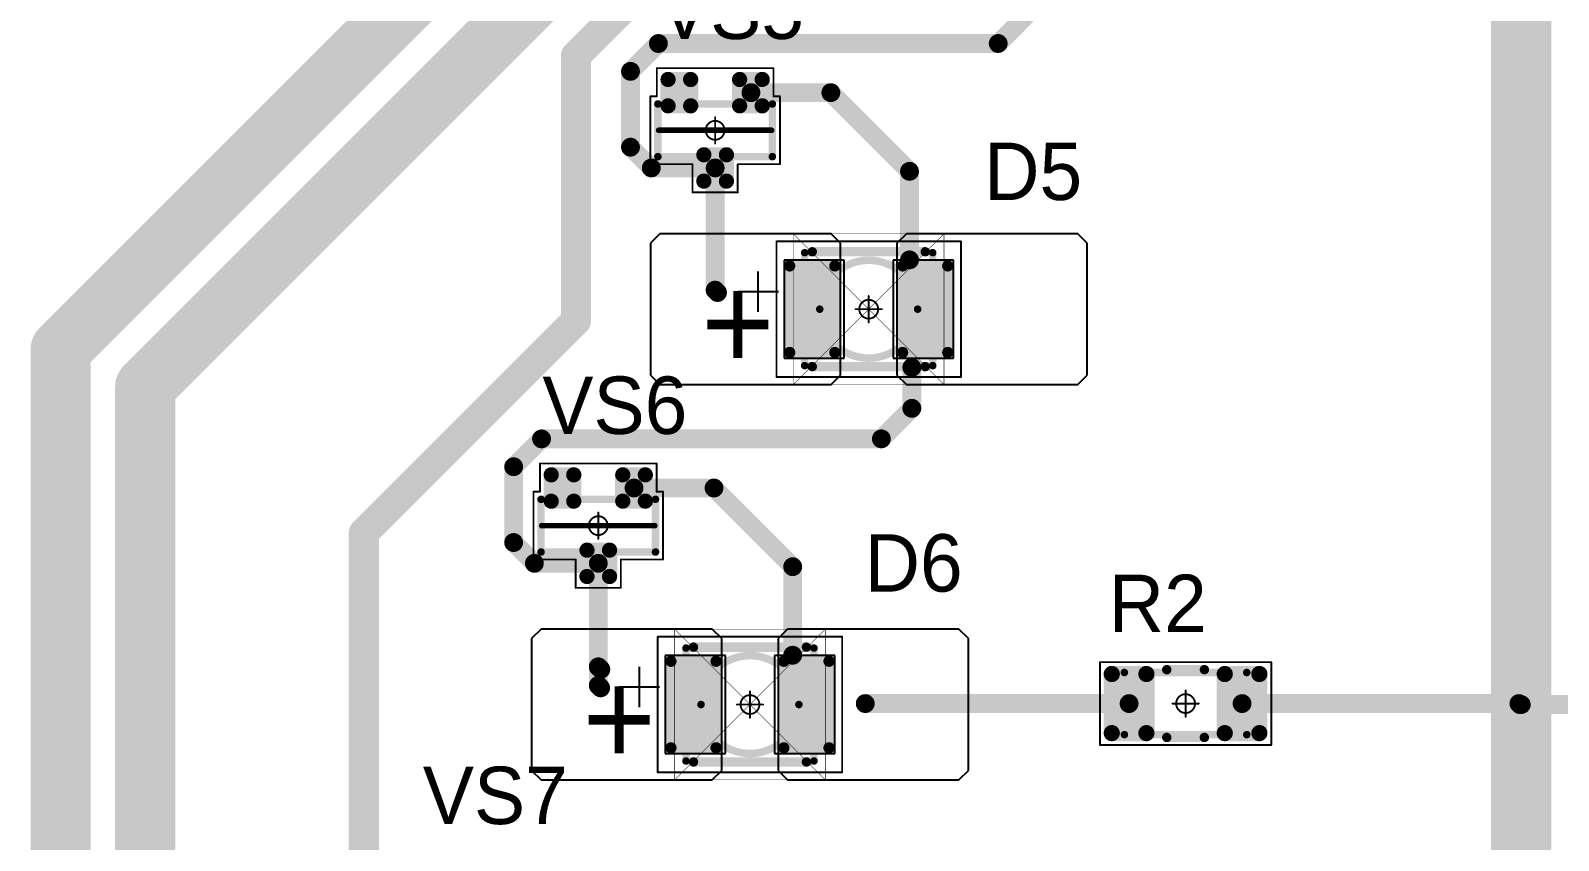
# Model space of a CAD drawing. Header units: millimetres. Extents: x 0 to 1769, y 431 to 1001.
# Drawn here: x 1311.7 to 1352.28, y 537.92 to 559.43 of the extents above; entities that cross this region are included whole.
import ezdxf

# ---------------------------------------------------------------- set-up
doc = ezdxf.new("R2010")
doc.units = ezdxf.units.MM
for name, color, linetype in [('Mechanical13', 56, 'Continuous'), ('Mechanical15', 56, 'Continuous'), ('Mechanical9', 56, 'Continuous'), ('TopLayer', 1, 'Continuous'), ('TopOverlay', 2, 'Continuous'), ('TopPaste', 8, 'Continuous'), ('TopSolder', 216, 'Continuous')]:
    doc.layers.add(name, color=color, linetype=linetype)

# ---------------------------------------------------------------- blocks, each defined once
blk = doc.blocks.new('SOT23_133')
at = {"layer": 'Mechanical13', "const_width": 0.2}
for points in [[(-0.7, -1.52), (-0.7, 1.52)], [(0.7, 1.52), (-0.7, 1.52)], [(0.7, -1.52), (0.7, 1.52)], [(0.7, -1.52), (-0.7, -1.52)]]:
    blk.add_lwpolyline(points, dxfattribs=at)
at = {"layer": 'Mechanical13', "const_width": 0.1}
for points in [[(-0.75, 1.52, 1), (-0.65, 1.52, 1)], [(-0.75, 1.52, 1), (-0.65, 1.52, 1)], [(0.65, 1.52, 1), (0.75, 1.52, 1)], [(0.65, 1.52, 1), (0.75, 1.52, 1)], [(-0.75, -1.52, 1), (-0.65, -1.52, 1)], [(-0.75, -1.52, 1), (-0.65, -1.52, 1)], [(0.65, -1.52, 1), (0.75, -1.52, 1)], [(0.65, -1.52, 1), (0.75, -1.52, 1)]]:
    blk.add_lwpolyline(points, format="xyb", close=True, dxfattribs=at)
at = {"layer": 'Mechanical15', "const_width": 0.05}
for points in [[(0.9, 1.72), (-0.9, 1.72)], [(-0.9, 1.55), (-0.9, 1.72)], [(0.9, 0.6), (0.9, 1.72)], [(-0.9, 1.55), (-1.65, 1.55)], [(-1.65, -1.55), (-1.65, 1.55)], [(1.65, 0.6), (0.9, 0.6)], [(1.65, -0.6), (1.65, 0.6)], [(0.35, 0), (-0.35, 0)], [(0, -0.35), (0, 0.35)], [(0.9, -1.72), (0.9, -0.6)], [(1.65, -0.6), (0.9, -0.6)], [(-0.9, -1.55), (-1.65, -1.55)], [(-0.9, -1.72), (-0.9, -1.55)], [(0.9, -1.72), (-0.9, -1.72)]]:
    blk.add_lwpolyline(points, dxfattribs=at)
at = {"layer": 'Mechanical15'}
for points, const_width in [([(-0.913, 1.72, 1), (-0.888, 1.72, 1)], 0.025), ([(-0.913, 1.72, 1), (-0.888, 1.72, 1)], 0.025), ([(0.888, 1.72, 1), (0.913, 1.72, 1)], 0.025), ([(0.888, 1.72, 1), (0.913, 1.72, 1)], 0.025), ([(-1.662, 1.55, 1), (-1.637, 1.55, 1)], 0.025), ([(-1.662, 1.55, 1), (-1.637, 1.55, 1)], 0.025), ([(-0.913, 1.55, 1), (-0.888, 1.55, 1)], 0.025), ([(-0.913, 1.55, 1), (-0.888, 1.55, 1)], 0.025), ([(0.888, 0.6, 1), (0.913, 0.6, 1)], 0.025), ([(0.888, 0.6, 1), (0.913, 0.6, 1)], 0.025), ([(1.637, 0.6, 1), (1.662, 0.6, 1)], 0.025), ([(1.637, 0.6, 1), (1.662, 0.6, 1)], 0.025), ([(-0.362, 0, 1), (-0.337, 0, 1)], 0.025), ([(0.25, 0, 1), (-0.25, 0, 1)], 0.05), ([(-0.262, 0, 1), (-0.238, 0, 1)], 0.025), ([(-0.012, 0.35, 1), (0.012, 0.35, 1)], 0.025), ([(0.238, 0, 1), (0.262, 0, 1)], 0.025), ([(0.337, 0, 1), (0.362, 0, 1)], 0.025), ([(-0.012, -0.35, 1), (0.012, -0.35, 1)], 0.025), ([(0.888, -0.6, 1), (0.913, -0.6, 1)], 0.025), ([(0.888, -0.6, 1), (0.913, -0.6, 1)], 0.025), ([(1.637, -0.6, 1), (1.662, -0.6, 1)], 0.025), ([(1.637, -0.6, 1), (1.662, -0.6, 1)], 0.025), ([(-1.662, -1.55, 1), (-1.637, -1.55, 1)], 0.025), ([(-1.662, -1.55, 1), (-1.637, -1.55, 1)], 0.025), ([(-0.913, -1.55, 1), (-0.888, -1.55, 1)], 0.025), ([(-0.913, -1.55, 1), (-0.888, -1.55, 1)], 0.025), ([(-0.913, -1.72, 1), (-0.888, -1.72, 1)], 0.025), ([(-0.913, -1.72, 1), (-0.888, -1.72, 1)], 0.025), ([(0.888, -1.72, 1), (0.913, -1.72, 1)], 0.025), ([(0.888, -1.72, 1), (0.913, -1.72, 1)], 0.025)]:
    blk.add_lwpolyline(points, format="xyb", close=True, dxfattribs=dict(at, const_width=const_width))
at = {"layer": 'TopLayer', "const_width": 0.1}
for points in [[(-1.4, 1.25, 1), (-1.3, 1.25, 1)], [(-0.7, 1.25, 1), (-0.6, 1.25, 1)], [(-1.4, 0.65, 1), (-1.3, 0.65, 1)], [(-0.7, 0.65, 1), (-0.6, 0.65, 1)], [(0.6, 0.3, 1), (0.7, 0.3, 1)], [(1.3, 0.3, 1), (1.4, 0.3, 1)], [(0.6, -0.3, 1), (0.7, -0.3, 1)], [(1.3, -0.3, 1), (1.4, -0.3, 1)], [(-1.4, -0.65, 1), (-1.3, -0.65, 1)], [(-0.7, -0.65, 1), (-0.6, -0.65, 1)], [(-1.4, -1.25, 1), (-1.3, -1.25, 1)], [(-0.7, -1.25, 1), (-0.6, -1.25, 1)]]:
    blk.add_lwpolyline(points, format="xyb", close=True, dxfattribs=at)
at = {"layer": 'TopLayer'}
for points in [[(-1.45, 1.25), (-1.45, 0.65), (-0.55, 1.25), (-0.55, 0.65)], [(-1.35, 1.35), (-1.35, 0.55), (-0.65, 1.35), (-0.65, 0.55)], [(0.55, 0.3), (0.55, -0.3), (1.45, 0.3), (1.45, -0.3)], [(0.65, 0.4), (0.65, -0.4), (1.35, 0.4), (1.35, -0.4)], [(-1.45, -0.65), (-1.45, -1.25), (-0.55, -0.65), (-0.55, -1.25)], [(-1.35, -0.55), (-1.35, -1.35), (-0.65, -0.55), (-0.65, -1.35)]]:
    blk.add_solid(points, dxfattribs=at)
at = {"layer": 'TopOverlay', "const_width": 0.15}
blk.add_lwpolyline([(0, -1.5), (0, 1.5)], dxfattribs=at)
at = {"layer": 'TopOverlay', "const_width": 0.075}
for points in [[(-0.038, 1.5, 1), (0.038, 1.5, 1)], [(-0.038, -1.5, 1), (0.038, -1.5, 1)]]:
    blk.add_lwpolyline(points, format="xyb", close=True, dxfattribs=at)
at = {"layer": 'TopPaste', "const_width": 0.075}
for points in [[(-1.387, 1.25, 1), (-1.313, 1.25, 1)], [(-0.687, 1.25, 1), (-0.613, 1.25, 1)], [(-1.387, 0.65, 1), (-1.313, 0.65, 1)], [(-0.687, 0.65, 1), (-0.613, 0.65, 1)], [(0.613, 0.3, 1), (0.687, 0.3, 1)], [(1.313, 0.3, 1), (1.387, 0.3, 1)], [(0.613, -0.3, 1), (0.687, -0.3, 1)], [(1.313, -0.3, 1), (1.387, -0.3, 1)], [(-1.387, -0.65, 1), (-1.313, -0.65, 1)], [(-0.687, -0.65, 1), (-0.613, -0.65, 1)], [(-1.387, -1.25, 1), (-1.313, -1.25, 1)], [(-0.687, -1.25, 1), (-0.613, -1.25, 1)]]:
    blk.add_lwpolyline(points, format="xyb", close=True, dxfattribs=at)
at = {"layer": 'TopPaste'}
for points in [[(-1.425, 1.25), (-1.425, 0.65), (-0.575, 1.25), (-0.575, 0.65)], [(-1.35, 1.325), (-1.35, 0.575), (-0.65, 1.325), (-0.65, 0.575)], [(0.575, 0.3), (0.575, -0.3), (1.425, 0.3), (1.425, -0.3)], [(0.65, 0.375), (0.65, -0.375), (1.35, 0.375), (1.35, -0.375)], [(-1.425, -0.65), (-1.425, -1.25), (-0.575, -0.65), (-0.575, -1.25)], [(-1.35, -0.575), (-1.35, -1.325), (-0.65, -0.575), (-0.65, -1.325)]]:
    blk.add_solid(points, dxfattribs=at)
at = {"layer": 'TopSolder', "const_width": 0.202}
for points in [[(-1.451, 1.25, 1), (-1.249, 1.25, 1)], [(-0.751, 1.25, 1), (-0.549, 1.25, 1)], [(-1.451, 0.65, 1), (-1.249, 0.65, 1)], [(-0.751, 0.65, 1), (-0.549, 0.65, 1)], [(0.549, 0.3, 1), (0.751, 0.3, 1)], [(1.249, 0.3, 1), (1.451, 0.3, 1)], [(0.549, -0.3, 1), (0.751, -0.3, 1)], [(1.249, -0.3, 1), (1.451, -0.3, 1)], [(-1.451, -0.65, 1), (-1.249, -0.65, 1)], [(-0.751, -0.65, 1), (-0.549, -0.65, 1)], [(-1.451, -1.25, 1), (-1.249, -1.25, 1)], [(-0.751, -1.25, 1), (-0.549, -1.25, 1)]]:
    blk.add_lwpolyline(points, format="xyb", close=True, dxfattribs=at)
at = {"layer": 'TopSolder'}
for points in [[(-1.552, 1.25), (-1.552, 0.65), (-0.448, 1.25), (-0.448, 0.65)], [(-1.35, 1.452), (-1.35, 0.448), (-0.65, 1.452), (-0.65, 0.448)], [(0.65, 0.502), (0.65, -0.502), (1.35, 0.502), (1.35, -0.502)], [(0.448, 0.3), (0.448, -0.3), (1.552, 0.3), (1.552, -0.3)], [(-1.552, -0.65), (-1.552, -1.25), (-0.448, -0.65), (-0.448, -1.25)], [(-1.35, -0.448), (-1.35, -1.452), (-0.65, -0.448), (-0.65, -1.452)]]:
    blk.add_solid(points, dxfattribs=at)
blk = doc.blocks.new('SOT23_134')
at = {"layer": 'Mechanical13', "const_width": 0.2}
for points in [[(-0.7, -1.52), (-0.7, 1.52)], [(0.7, 1.52), (-0.7, 1.52)], [(0.7, -1.52), (0.7, 1.52)], [(0.7, -1.52), (-0.7, -1.52)]]:
    blk.add_lwpolyline(points, dxfattribs=at)
at = {"layer": 'Mechanical13', "const_width": 0.1}
for points in [[(-0.75, 1.52, 1), (-0.65, 1.52, 1)], [(-0.75, 1.52, 1), (-0.65, 1.52, 1)], [(0.65, 1.52, 1), (0.75, 1.52, 1)], [(0.65, 1.52, 1), (0.75, 1.52, 1)], [(-0.75, -1.52, 1), (-0.65, -1.52, 1)], [(-0.75, -1.52, 1), (-0.65, -1.52, 1)], [(0.65, -1.52, 1), (0.75, -1.52, 1)], [(0.65, -1.52, 1), (0.75, -1.52, 1)]]:
    blk.add_lwpolyline(points, format="xyb", close=True, dxfattribs=at)
at = {"layer": 'Mechanical15', "const_width": 0.05}
for points in [[(0.9, 1.72), (-0.9, 1.72)], [(-0.9, 1.55), (-0.9, 1.72)], [(0.9, 0.6), (0.9, 1.72)], [(-0.9, 1.55), (-1.65, 1.55)], [(-1.65, -1.55), (-1.65, 1.55)], [(1.65, 0.6), (0.9, 0.6)], [(1.65, -0.6), (1.65, 0.6)], [(0.35, 0), (-0.35, 0)], [(0, -0.35), (0, 0.35)], [(0.9, -1.72), (0.9, -0.6)], [(1.65, -0.6), (0.9, -0.6)], [(-0.9, -1.55), (-1.65, -1.55)], [(-0.9, -1.72), (-0.9, -1.55)], [(0.9, -1.72), (-0.9, -1.72)]]:
    blk.add_lwpolyline(points, dxfattribs=at)
at = {"layer": 'Mechanical15'}
for points, const_width in [([(-0.913, 1.72, 1), (-0.888, 1.72, 1)], 0.025), ([(-0.913, 1.72, 1), (-0.888, 1.72, 1)], 0.025), ([(0.888, 1.72, 1), (0.913, 1.72, 1)], 0.025), ([(0.888, 1.72, 1), (0.913, 1.72, 1)], 0.025), ([(-1.662, 1.55, 1), (-1.637, 1.55, 1)], 0.025), ([(-1.662, 1.55, 1), (-1.637, 1.55, 1)], 0.025), ([(-0.913, 1.55, 1), (-0.888, 1.55, 1)], 0.025), ([(-0.913, 1.55, 1), (-0.888, 1.55, 1)], 0.025), ([(0.888, 0.6, 1), (0.913, 0.6, 1)], 0.025), ([(0.888, 0.6, 1), (0.913, 0.6, 1)], 0.025), ([(1.637, 0.6, 1), (1.662, 0.6, 1)], 0.025), ([(1.637, 0.6, 1), (1.662, 0.6, 1)], 0.025), ([(-0.362, 0, 1), (-0.337, 0, 1)], 0.025), ([(0.25, 0, 1), (-0.25, 0, 1)], 0.05), ([(-0.262, 0, 1), (-0.238, 0, 1)], 0.025), ([(-0.012, 0.35, 1), (0.012, 0.35, 1)], 0.025), ([(0.238, 0, 1), (0.262, 0, 1)], 0.025), ([(0.337, 0, 1), (0.362, 0, 1)], 0.025), ([(-0.012, -0.35, 1), (0.012, -0.35, 1)], 0.025), ([(0.888, -0.6, 1), (0.913, -0.6, 1)], 0.025), ([(0.888, -0.6, 1), (0.913, -0.6, 1)], 0.025), ([(1.637, -0.6, 1), (1.662, -0.6, 1)], 0.025), ([(1.637, -0.6, 1), (1.662, -0.6, 1)], 0.025), ([(-1.662, -1.55, 1), (-1.637, -1.55, 1)], 0.025), ([(-1.662, -1.55, 1), (-1.637, -1.55, 1)], 0.025), ([(-0.913, -1.55, 1), (-0.888, -1.55, 1)], 0.025), ([(-0.913, -1.55, 1), (-0.888, -1.55, 1)], 0.025), ([(-0.913, -1.72, 1), (-0.888, -1.72, 1)], 0.025), ([(-0.913, -1.72, 1), (-0.888, -1.72, 1)], 0.025), ([(0.888, -1.72, 1), (0.913, -1.72, 1)], 0.025), ([(0.888, -1.72, 1), (0.913, -1.72, 1)], 0.025)]:
    blk.add_lwpolyline(points, format="xyb", close=True, dxfattribs=dict(at, const_width=const_width))
at = {"layer": 'TopLayer', "const_width": 0.1}
for points in [[(-1.4, 1.25, 1), (-1.3, 1.25, 1)], [(-0.7, 1.25, 1), (-0.6, 1.25, 1)], [(-1.4, 0.65, 1), (-1.3, 0.65, 1)], [(-0.7, 0.65, 1), (-0.6, 0.65, 1)], [(0.6, 0.3, 1), (0.7, 0.3, 1)], [(1.3, 0.3, 1), (1.4, 0.3, 1)], [(0.6, -0.3, 1), (0.7, -0.3, 1)], [(1.3, -0.3, 1), (1.4, -0.3, 1)], [(-1.4, -0.65, 1), (-1.3, -0.65, 1)], [(-0.7, -0.65, 1), (-0.6, -0.65, 1)], [(-1.4, -1.25, 1), (-1.3, -1.25, 1)], [(-0.7, -1.25, 1), (-0.6, -1.25, 1)]]:
    blk.add_lwpolyline(points, format="xyb", close=True, dxfattribs=at)
at = {"layer": 'TopLayer'}
for points in [[(-1.45, 1.25), (-1.45, 0.65), (-0.55, 1.25), (-0.55, 0.65)], [(-1.35, 1.35), (-1.35, 0.55), (-0.65, 1.35), (-0.65, 0.55)], [(0.55, 0.3), (0.55, -0.3), (1.45, 0.3), (1.45, -0.3)], [(0.65, 0.4), (0.65, -0.4), (1.35, 0.4), (1.35, -0.4)], [(-1.45, -0.65), (-1.45, -1.25), (-0.55, -0.65), (-0.55, -1.25)], [(-1.35, -0.55), (-1.35, -1.35), (-0.65, -0.55), (-0.65, -1.35)]]:
    blk.add_solid(points, dxfattribs=at)
at = {"layer": 'TopOverlay', "const_width": 0.15}
blk.add_lwpolyline([(0, -1.5), (0, 1.5)], dxfattribs=at)
at = {"layer": 'TopOverlay', "const_width": 0.075}
for points in [[(-0.038, 1.5, 1), (0.038, 1.5, 1)], [(-0.038, -1.5, 1), (0.038, -1.5, 1)]]:
    blk.add_lwpolyline(points, format="xyb", close=True, dxfattribs=at)
at = {"layer": 'TopPaste', "const_width": 0.075}
for points in [[(-1.387, 1.25, 1), (-1.313, 1.25, 1)], [(-0.687, 1.25, 1), (-0.613, 1.25, 1)], [(-1.387, 0.65, 1), (-1.313, 0.65, 1)], [(-0.687, 0.65, 1), (-0.613, 0.65, 1)], [(0.613, 0.3, 1), (0.687, 0.3, 1)], [(1.313, 0.3, 1), (1.387, 0.3, 1)], [(0.613, -0.3, 1), (0.687, -0.3, 1)], [(1.313, -0.3, 1), (1.387, -0.3, 1)], [(-1.387, -0.65, 1), (-1.313, -0.65, 1)], [(-0.687, -0.65, 1), (-0.613, -0.65, 1)], [(-1.387, -1.25, 1), (-1.313, -1.25, 1)], [(-0.687, -1.25, 1), (-0.613, -1.25, 1)]]:
    blk.add_lwpolyline(points, format="xyb", close=True, dxfattribs=at)
at = {"layer": 'TopPaste'}
for points in [[(-1.425, 1.25), (-1.425, 0.65), (-0.575, 1.25), (-0.575, 0.65)], [(-1.35, 1.325), (-1.35, 0.575), (-0.65, 1.325), (-0.65, 0.575)], [(0.575, 0.3), (0.575, -0.3), (1.425, 0.3), (1.425, -0.3)], [(0.65, 0.375), (0.65, -0.375), (1.35, 0.375), (1.35, -0.375)], [(-1.425, -0.65), (-1.425, -1.25), (-0.575, -0.65), (-0.575, -1.25)], [(-1.35, -0.575), (-1.35, -1.325), (-0.65, -0.575), (-0.65, -1.325)]]:
    blk.add_solid(points, dxfattribs=at)
at = {"layer": 'TopSolder', "const_width": 0.202}
for points in [[(-1.451, 1.25, 1), (-1.249, 1.25, 1)], [(-0.751, 1.25, 1), (-0.549, 1.25, 1)], [(-1.451, 0.65, 1), (-1.249, 0.65, 1)], [(-0.751, 0.65, 1), (-0.549, 0.65, 1)], [(0.549, 0.3, 1), (0.751, 0.3, 1)], [(1.249, 0.3, 1), (1.451, 0.3, 1)], [(0.549, -0.3, 1), (0.751, -0.3, 1)], [(1.249, -0.3, 1), (1.451, -0.3, 1)], [(-1.451, -0.65, 1), (-1.249, -0.65, 1)], [(-0.751, -0.65, 1), (-0.549, -0.65, 1)], [(-1.451, -1.25, 1), (-1.249, -1.25, 1)], [(-0.751, -1.25, 1), (-0.549, -1.25, 1)]]:
    blk.add_lwpolyline(points, format="xyb", close=True, dxfattribs=at)
at = {"layer": 'TopSolder'}
for points in [[(-1.552, 1.25), (-1.552, 0.65), (-0.448, 1.25), (-0.448, 0.65)], [(-1.35, 1.452), (-1.35, 0.448), (-0.65, 1.452), (-0.65, 0.448)], [(0.65, 0.502), (0.65, -0.502), (1.35, 0.502), (1.35, -0.502)], [(0.448, 0.3), (0.448, -0.3), (1.552, 0.3), (1.552, -0.3)], [(-1.552, -0.65), (-1.552, -1.25), (-0.448, -0.65), (-0.448, -1.25)], [(-1.35, -0.448), (-1.35, -1.452), (-0.65, -0.448), (-0.65, -1.452)]]:
    blk.add_solid(points, dxfattribs=at)
blk = doc.blocks.new('RC1206S_187')
at = {"layer": 'Mechanical13', "const_width": 0.2}
for points in [[(1.625, 0.825), (-1.625, 0.825)], [(-1.625, 0.825), (-1.625, -0.825)], [(1.625, 0.825), (1.625, -0.825)], [(1.625, -0.825), (-1.625, -0.825)]]:
    blk.add_lwpolyline(points, dxfattribs=at)
at = {"layer": 'Mechanical13', "const_width": 0.1}
for points in [[(-1.675, 0.825, 1), (-1.575, 0.825, 1)], [(-1.675, 0.825, 1), (-1.575, 0.825, 1)], [(1.575, 0.825, 1), (1.675, 0.825, 1)], [(1.575, 0.825, 1), (1.675, 0.825, 1)], [(-1.675, -0.825, 1), (-1.575, -0.825, 1)], [(-1.675, -0.825, 1), (-1.575, -0.825, 1)], [(1.575, -0.825, 1), (1.675, -0.825, 1)], [(1.575, -0.825, 1), (1.675, -0.825, 1)]]:
    blk.add_lwpolyline(points, format="xyb", close=True, dxfattribs=at)
at = {"layer": 'Mechanical15', "const_width": 0.05}
for points in [[(2.275, 1.1), (-2.275, 1.1)], [(-2.275, 1.1), (-2.275, -1.1)], [(2.275, 1.1), (2.275, -1.1)], [(0.35, 0), (-0.35, 0)], [(0, 0.35), (0, -0.35)], [(2.275, -1.1), (-2.275, -1.1)]]:
    blk.add_lwpolyline(points, dxfattribs=at)
at = {"layer": 'Mechanical15'}
for points, const_width in [([(-2.287, 1.1, 1), (-2.262, 1.1, 1)], 0.025), ([(-2.287, 1.1, 1), (-2.262, 1.1, 1)], 0.025), ([(2.262, 1.1, 1), (2.287, 1.1, 1)], 0.025), ([(2.262, 1.1, 1), (2.287, 1.1, 1)], 0.025), ([(-0.362, 0, 1), (-0.337, 0, 1)], 0.025), ([(0.25, 0, 1), (-0.25, 0, 1)], 0.05), ([(-0.262, 0, 1), (-0.238, 0, 1)], 0.025), ([(-0.012, 0.35, 1), (0.012, 0.35, 1)], 0.025), ([(0.238, 0, 1), (0.262, 0, 1)], 0.025), ([(0.337, 0, 1), (0.362, 0, 1)], 0.025), ([(-0.012, -0.35, 1), (0.012, -0.35, 1)], 0.025), ([(-2.287, -1.1, 1), (-2.262, -1.1, 1)], 0.025), ([(-2.287, -1.1, 1), (-2.262, -1.1, 1)], 0.025), ([(2.262, -1.1, 1), (2.287, -1.1, 1)], 0.025), ([(2.262, -1.1, 1), (2.287, -1.1, 1)], 0.025)]:
    blk.add_lwpolyline(points, format="xyb", close=True, dxfattribs=dict(at, const_width=const_width))
at = {"layer": 'TopLayer', "const_width": 0.115}
for points in [[(-2.018, 0.785, 1), (-1.903, 0.785, 1)], [(-1.098, 0.785, 1), (-0.983, 0.785, 1)], [(0.983, 0.785, 1), (1.098, 0.785, 1)], [(1.903, 0.785, 1), (2.018, 0.785, 1)], [(-2.018, -0.785, 1), (-1.903, -0.785, 1)], [(-1.098, -0.785, 1), (-0.983, -0.785, 1)], [(0.983, -0.785, 1), (1.098, -0.785, 1)], [(1.903, -0.785, 1), (2.018, -0.785, 1)]]:
    blk.add_lwpolyline(points, format="xyb", close=True, dxfattribs=at)
at = {"layer": 'TopLayer'}
for points in [[(-1.96, -0.9), (-1.04, -0.9), (-1.96, 0.9), (-1.04, 0.9)], [(1.04, -0.9), (1.96, -0.9), (1.04, 0.9), (1.96, 0.9)], [(-2.075, -0.785), (-0.925, -0.785), (-2.075, 0.785), (-0.925, 0.785)], [(0.925, -0.785), (2.075, -0.785), (0.925, 0.785), (2.075, 0.785)]]:
    blk.add_solid(points, dxfattribs=at)
at = {"layer": 'TopOverlay', "const_width": 0.25}
for points in [[(0.5, 0.9), (-0.5, 0.9)], [(0.5, -0.9), (-0.5, -0.9)]]:
    blk.add_lwpolyline(points, dxfattribs=at)
at = {"layer": 'TopOverlay', "const_width": 0.125}
for points in [[(-0.562, 0.9, 1), (-0.437, 0.9, 1)], [(0.437, 0.9, 1), (0.562, 0.9, 1)], [(-0.562, -0.9, 1), (-0.437, -0.9, 1)], [(0.437, -0.9, 1), (0.562, -0.9, 1)]]:
    blk.add_lwpolyline(points, format="xyb", close=True, dxfattribs=at)
at = {"layer": 'TopPaste', "const_width": 0.09}
for points in [[(-2.005, 0.785, 1), (-1.915, 0.785, 1)], [(-1.085, 0.785, 1), (-0.995, 0.785, 1)], [(0.995, 0.785, 1), (1.085, 0.785, 1)], [(1.915, 0.785, 1), (2.005, 0.785, 1)], [(-2.005, -0.785, 1), (-1.915, -0.785, 1)], [(-1.085, -0.785, 1), (-0.995, -0.785, 1)], [(0.995, -0.785, 1), (1.085, -0.785, 1)], [(1.915, -0.785, 1), (2.005, -0.785, 1)]]:
    blk.add_lwpolyline(points, format="xyb", close=True, dxfattribs=at)
at = {"layer": 'TopPaste'}
for points in [[(-1.96, -0.875), (-1.04, -0.875), (-1.96, 0.875), (-1.04, 0.875)], [(1.04, -0.875), (1.96, -0.875), (1.04, 0.875), (1.96, 0.875)], [(-2.05, -0.785), (-0.95, -0.785), (-2.05, 0.785), (-0.95, 0.785)], [(0.95, -0.785), (2.05, -0.785), (0.95, 0.785), (2.05, 0.785)]]:
    blk.add_solid(points, dxfattribs=at)
at = {"layer": 'TopSolder', "const_width": 0.215}
for points in [[(-2.068, 0.785, 1), (-1.853, 0.785, 1)], [(-1.148, 0.785, 1), (-0.933, 0.785, 1)], [(0.933, 0.785, 1), (1.148, 0.785, 1)], [(1.853, 0.785, 1), (2.068, 0.785, 1)], [(-2.068, -0.785, 1), (-1.853, -0.785, 1)], [(-1.148, -0.785, 1), (-0.933, -0.785, 1)], [(0.933, -0.785, 1), (1.148, -0.785, 1)], [(1.853, -0.785, 1), (2.068, -0.785, 1)]]:
    blk.add_lwpolyline(points, format="xyb", close=True, dxfattribs=at)
at = {"layer": 'TopSolder'}
for points in [[(-1.96, -1), (-1.04, -1), (-1.96, 1), (-1.04, 1)], [(1.04, -1), (1.96, -1), (1.04, 1), (1.96, 1)], [(-2.175, -0.785), (-0.825, -0.785), (-2.175, 0.785), (-0.825, 0.785)], [(0.825, -0.785), (2.175, -0.785), (0.825, 0.785), (2.175, 0.785)]]:
    blk.add_solid(points, dxfattribs=at)
blk = doc.blocks.new('T66G_321')
at = {"layer": 'Mechanical13'}
for p, q in [((2.936, 0.071), (2.936, -1)), ((2.4, -0.464), (3.471, -0.464))]:
    blk.add_line(p, q, dxfattribs=at)
at = {"layer": 'Mechanical13', "const_width": 0.2}
for points in [[(1.7, 1.5), (-1.7, 1.5)], [(-1.7, 1.5), (-1.7, -1.5)], [(1.7, 1.5), (1.7, -1.5)], [(1.7, -1.5), (-1.7, -1.5)]]:
    blk.add_lwpolyline(points, dxfattribs=at)
at = {"layer": 'Mechanical13'}
for points, const_width in [([(-1.75, 1.5, 1), (-1.65, 1.5, 1)], 0.1), ([(-1.75, 1.5, 1), (-1.65, 1.5, 1)], 0.1), ([(1.3, 0, 1), (-1.3, 0, 1)], 0.2), ([(1.65, 1.5, 1), (1.75, 1.5, 1)], 0.1), ([(1.65, 1.5, 1), (1.75, 1.5, 1)], 0.1), ([(-1.35, 0, 1), (-1.25, 0, 1)], 0.1), ([(1.25, 0, 1), (1.35, 0, 1)], 0.1), ([(-1.75, -1.5, 1), (-1.65, -1.5, 1)], 0.1), ([(-1.75, -1.5, 1), (-1.65, -1.5, 1)], 0.1), ([(1.65, -1.5, 1), (1.75, -1.5, 1)], 0.1), ([(1.65, -1.5, 1), (1.75, -1.5, 1)], 0.1)]:
    blk.add_lwpolyline(points, format="xyb", close=True, dxfattribs=dict(at, const_width=const_width))
at = {"layer": 'Mechanical15', "const_width": 0.05}
for points in [[(-2.45, 1.8), (-2.45, -1.8)], [(2.45, 1.8), (-2.45, 1.8)], [(2.45, 1.8), (2.45, -1.8)], [(0.35, 0), (-0.35, 0)], [(0, 0.35), (0, -0.35)], [(2.45, -1.8), (-2.45, -1.8)]]:
    blk.add_lwpolyline(points, dxfattribs=at)
at = {"layer": 'Mechanical15'}
for points, const_width in [([(-2.462, 1.8, 1), (-2.438, 1.8, 1)], 0.025), ([(-2.462, 1.8, 1), (-2.438, 1.8, 1)], 0.025), ([(2.438, 1.8, 1), (2.462, 1.8, 1)], 0.025), ([(2.438, 1.8, 1), (2.462, 1.8, 1)], 0.025), ([(-0.362, 0, 1), (-0.337, 0, 1)], 0.025), ([(0.25, 0, 1), (-0.25, 0, 1)], 0.05), ([(-0.262, 0, 1), (-0.238, 0, 1)], 0.025), ([(-0.012, 0.35, 1), (0.012, 0.35, 1)], 0.025), ([(0.238, 0, 1), (0.262, 0, 1)], 0.025), ([(0.337, 0, 1), (0.362, 0, 1)], 0.025), ([(-0.012, -0.35, 1), (0.012, -0.35, 1)], 0.025), ([(-2.462, -1.8, 1), (-2.438, -1.8, 1)], 0.025), ([(-2.462, -1.8, 1), (-2.438, -1.8, 1)], 0.025), ([(2.438, -1.8, 1), (2.462, -1.8, 1)], 0.025), ([(2.438, -1.8, 1), (2.462, -1.8, 1)], 0.025)]:
    blk.add_lwpolyline(points, format="xyb", close=True, dxfattribs=dict(at, const_width=const_width))
at = {"layer": 'TopLayer'}
for p, q in [((-5.55, 2), (-5.8, 1.75)), ((-5.8, 1.75), (-5.8, -1.75)), ((-1, 2), (-5.55, 2)), ((-0.75, 1.75), (-1, 2)), ((-0.75, -1.75), (-0.75, 1.75)), ((1, 2), (0.75, 1.75)), ((0.75, 1.75), (0.75, -1.75)), ((5.55, 2), (1, 2)), ((5.8, 1.75), (5.55, 2)), ((5.8, -1.75), (5.8, 1.75)), ((-5.8, -1.75), (-5.55, -2)), ((-5.55, -2), (-1, -2)), ((-1, -2), (-0.75, -1.75)), ((0.75, -1.75), (1, -2)), ((1, -2), (5.55, -2)), ((5.55, -2), (5.8, -1.75))]:
    blk.add_line(p, q, dxfattribs=at)
at = {"layer": 'TopLayer', "const_width": 0.15}
for points in [[(-2.175, 1.15, 1), (-2.025, 1.15, 1)], [(-0.975, 1.15, 1), (-0.825, 1.15, 1)], [(0.825, 1.15, 1), (0.975, 1.15, 1)], [(2.025, 1.15, 1), (2.175, 1.15, 1)], [(-2.175, -1.15, 1), (-2.025, -1.15, 1)], [(-0.975, -1.15, 1), (-0.825, -1.15, 1)], [(0.825, -1.15, 1), (0.975, -1.15, 1)], [(2.025, -1.15, 1), (2.175, -1.15, 1)]]:
    blk.add_lwpolyline(points, format="xyb", close=True, dxfattribs=at)
at = {"layer": 'TopLayer'}
for points in [[(-0.9, 1.3), (-2.1, 1.3), (-0.9, -1.3), (-2.1, -1.3)], [(2.1, 1.3), (0.9, 1.3), (2.1, -1.3), (0.9, -1.3)], [(-0.75, 1.15), (-2.25, 1.15), (-0.75, -1.15), (-2.25, -1.15)], [(2.25, 1.15), (0.75, 1.15), (2.25, -1.15), (0.75, -1.15)]]:
    blk.add_solid(points, dxfattribs=at)
at = {"layer": 'TopOverlay', "const_width": 0.25}
for points in [[(1.5, 1.525), (-1.5, 1.525)], [(1.5, -1.525), (-1.5, -1.525)]]:
    blk.add_lwpolyline(points, dxfattribs=at)
at = {"layer": 'TopOverlay', "const_width": 0.125}
for points in [[(-1.562, 1.525, 1), (-1.438, 1.525, 1)], [(1.438, 1.525, 1), (1.562, 1.525, 1)], [(-1.562, -1.525, 1), (-1.438, -1.525, 1)], [(1.438, -1.525, 1), (1.562, -1.525, 1)]]:
    blk.add_lwpolyline(points, format="xyb", close=True, dxfattribs=at)
at = {"layer": 'TopPaste', "const_width": 0.125}
for points in [[(-2.163, 1.15, 1), (-2.038, 1.15, 1)], [(-0.963, 1.15, 1), (-0.838, 1.15, 1)], [(0.838, 1.15, 1), (0.963, 1.15, 1)], [(2.038, 1.15, 1), (2.163, 1.15, 1)], [(-2.163, -1.15, 1), (-2.038, -1.15, 1)], [(-0.963, -1.15, 1), (-0.838, -1.15, 1)], [(0.838, -1.15, 1), (0.963, -1.15, 1)], [(2.038, -1.15, 1), (2.163, -1.15, 1)]]:
    blk.add_lwpolyline(points, format="xyb", close=True, dxfattribs=at)
at = {"layer": 'TopPaste'}
for points in [[(-0.9, 1.275), (-2.1, 1.275), (-0.9, -1.275), (-2.1, -1.275)], [(2.1, 1.275), (0.9, 1.275), (2.1, -1.275), (0.9, -1.275)], [(-0.775, 1.15), (-2.225, 1.15), (-0.775, -1.15), (-2.225, -1.15)], [(2.225, 1.15), (0.775, 1.15), (2.225, -1.15), (0.775, -1.15)]]:
    blk.add_solid(points, dxfattribs=at)
at = {"layer": 'TopSolder'}
for p, q in [((-2.25, 1.3), (-2.25, -1.3)), ((-0.65, 1.3), (-2.25, 1.3)), ((-0.65, -1.3), (-0.65, 1.3)), ((0.65, 1.3), (0.65, -1.3)), ((2.25, 1.3), (0.65, 1.3)), ((2.25, -1.3), (2.25, 1.3)), ((-2.25, -1.3), (-0.65, -1.3)), ((0.65, -1.3), (2.25, -1.3))]:
    blk.add_line(p, q, dxfattribs=at)
at = {"layer": 'TopOverlay'}
blk.add_text('+', height=2.5, dxfattribs=at).set_placement((2.5, -0.8))
blk = doc.blocks.new('T66G_322')
at = {"layer": 'Mechanical13'}
for p, q in [((2.936, 0.071), (2.936, -1)), ((2.4, -0.464), (3.471, -0.464))]:
    blk.add_line(p, q, dxfattribs=at)
at = {"layer": 'Mechanical13', "const_width": 0.2}
for points in [[(1.7, 1.5), (-1.7, 1.5)], [(-1.7, 1.5), (-1.7, -1.5)], [(1.7, 1.5), (1.7, -1.5)], [(1.7, -1.5), (-1.7, -1.5)]]:
    blk.add_lwpolyline(points, dxfattribs=at)
at = {"layer": 'Mechanical13'}
for points, const_width in [([(-1.75, 1.5, 1), (-1.65, 1.5, 1)], 0.1), ([(-1.75, 1.5, 1), (-1.65, 1.5, 1)], 0.1), ([(1.3, 0, 1), (-1.3, 0, 1)], 0.2), ([(1.65, 1.5, 1), (1.75, 1.5, 1)], 0.1), ([(1.65, 1.5, 1), (1.75, 1.5, 1)], 0.1), ([(-1.35, 0, 1), (-1.25, 0, 1)], 0.1), ([(1.25, 0, 1), (1.35, 0, 1)], 0.1), ([(-1.75, -1.5, 1), (-1.65, -1.5, 1)], 0.1), ([(-1.75, -1.5, 1), (-1.65, -1.5, 1)], 0.1), ([(1.65, -1.5, 1), (1.75, -1.5, 1)], 0.1), ([(1.65, -1.5, 1), (1.75, -1.5, 1)], 0.1)]:
    blk.add_lwpolyline(points, format="xyb", close=True, dxfattribs=dict(at, const_width=const_width))
at = {"layer": 'Mechanical15', "const_width": 0.05}
for points in [[(-2.45, 1.8), (-2.45, -1.8)], [(2.45, 1.8), (-2.45, 1.8)], [(2.45, 1.8), (2.45, -1.8)], [(0.35, 0), (-0.35, 0)], [(0, 0.35), (0, -0.35)], [(2.45, -1.8), (-2.45, -1.8)]]:
    blk.add_lwpolyline(points, dxfattribs=at)
at = {"layer": 'Mechanical15'}
for points, const_width in [([(-2.462, 1.8, 1), (-2.438, 1.8, 1)], 0.025), ([(-2.462, 1.8, 1), (-2.438, 1.8, 1)], 0.025), ([(2.438, 1.8, 1), (2.462, 1.8, 1)], 0.025), ([(2.438, 1.8, 1), (2.462, 1.8, 1)], 0.025), ([(-0.362, 0, 1), (-0.337, 0, 1)], 0.025), ([(0.25, 0, 1), (-0.25, 0, 1)], 0.05), ([(-0.262, 0, 1), (-0.238, 0, 1)], 0.025), ([(-0.012, 0.35, 1), (0.012, 0.35, 1)], 0.025), ([(0.238, 0, 1), (0.262, 0, 1)], 0.025), ([(0.337, 0, 1), (0.362, 0, 1)], 0.025), ([(-0.012, -0.35, 1), (0.012, -0.35, 1)], 0.025), ([(-2.462, -1.8, 1), (-2.438, -1.8, 1)], 0.025), ([(-2.462, -1.8, 1), (-2.438, -1.8, 1)], 0.025), ([(2.438, -1.8, 1), (2.462, -1.8, 1)], 0.025), ([(2.438, -1.8, 1), (2.462, -1.8, 1)], 0.025)]:
    blk.add_lwpolyline(points, format="xyb", close=True, dxfattribs=dict(at, const_width=const_width))
at = {"layer": 'TopLayer'}
for p, q in [((-5.55, 2), (-5.8, 1.75)), ((-5.8, 1.75), (-5.8, -1.75)), ((-1, 2), (-5.55, 2)), ((-0.75, 1.75), (-1, 2)), ((-0.75, -1.75), (-0.75, 1.75)), ((1, 2), (0.75, 1.75)), ((0.75, 1.75), (0.75, -1.75)), ((5.55, 2), (1, 2)), ((5.8, 1.75), (5.55, 2)), ((5.8, -1.75), (5.8, 1.75)), ((-5.8, -1.75), (-5.55, -2)), ((-5.55, -2), (-1, -2)), ((-1, -2), (-0.75, -1.75)), ((0.75, -1.75), (1, -2)), ((1, -2), (5.55, -2)), ((5.55, -2), (5.8, -1.75))]:
    blk.add_line(p, q, dxfattribs=at)
at = {"layer": 'TopLayer', "const_width": 0.15}
for points in [[(-2.175, 1.15, 1), (-2.025, 1.15, 1)], [(-0.975, 1.15, 1), (-0.825, 1.15, 1)], [(0.825, 1.15, 1), (0.975, 1.15, 1)], [(2.025, 1.15, 1), (2.175, 1.15, 1)], [(-2.175, -1.15, 1), (-2.025, -1.15, 1)], [(-0.975, -1.15, 1), (-0.825, -1.15, 1)], [(0.825, -1.15, 1), (0.975, -1.15, 1)], [(2.025, -1.15, 1), (2.175, -1.15, 1)]]:
    blk.add_lwpolyline(points, format="xyb", close=True, dxfattribs=at)
at = {"layer": 'TopLayer'}
for points in [[(-0.9, 1.3), (-2.1, 1.3), (-0.9, -1.3), (-2.1, -1.3)], [(2.1, 1.3), (0.9, 1.3), (2.1, -1.3), (0.9, -1.3)], [(-0.75, 1.15), (-2.25, 1.15), (-0.75, -1.15), (-2.25, -1.15)], [(2.25, 1.15), (0.75, 1.15), (2.25, -1.15), (0.75, -1.15)]]:
    blk.add_solid(points, dxfattribs=at)
at = {"layer": 'TopOverlay', "const_width": 0.25}
for points in [[(1.5, 1.525), (-1.5, 1.525)], [(1.5, -1.525), (-1.5, -1.525)]]:
    blk.add_lwpolyline(points, dxfattribs=at)
at = {"layer": 'TopOverlay', "const_width": 0.125}
for points in [[(-1.562, 1.525, 1), (-1.438, 1.525, 1)], [(1.438, 1.525, 1), (1.562, 1.525, 1)], [(-1.562, -1.525, 1), (-1.438, -1.525, 1)], [(1.438, -1.525, 1), (1.562, -1.525, 1)]]:
    blk.add_lwpolyline(points, format="xyb", close=True, dxfattribs=at)
at = {"layer": 'TopPaste', "const_width": 0.125}
for points in [[(-2.163, 1.15, 1), (-2.038, 1.15, 1)], [(-0.963, 1.15, 1), (-0.838, 1.15, 1)], [(0.838, 1.15, 1), (0.963, 1.15, 1)], [(2.038, 1.15, 1), (2.163, 1.15, 1)], [(-2.163, -1.15, 1), (-2.038, -1.15, 1)], [(-0.963, -1.15, 1), (-0.838, -1.15, 1)], [(0.838, -1.15, 1), (0.963, -1.15, 1)], [(2.038, -1.15, 1), (2.163, -1.15, 1)]]:
    blk.add_lwpolyline(points, format="xyb", close=True, dxfattribs=at)
at = {"layer": 'TopPaste'}
for points in [[(-0.9, 1.275), (-2.1, 1.275), (-0.9, -1.275), (-2.1, -1.275)], [(2.1, 1.275), (0.9, 1.275), (2.1, -1.275), (0.9, -1.275)], [(-0.775, 1.15), (-2.225, 1.15), (-0.775, -1.15), (-2.225, -1.15)], [(2.225, 1.15), (0.775, 1.15), (2.225, -1.15), (0.775, -1.15)]]:
    blk.add_solid(points, dxfattribs=at)
at = {"layer": 'TopSolder'}
for p, q in [((-2.25, 1.3), (-2.25, -1.3)), ((-0.65, 1.3), (-2.25, 1.3)), ((-0.65, -1.3), (-0.65, 1.3)), ((0.65, 1.3), (0.65, -1.3)), ((2.25, 1.3), (0.65, 1.3)), ((2.25, -1.3), (2.25, 1.3)), ((-2.25, -1.3), (-0.65, -1.3)), ((0.65, -1.3), (2.25, -1.3))]:
    blk.add_line(p, q, dxfattribs=at)
at = {"layer": 'TopOverlay'}
blk.add_text('+', height=2.5, dxfattribs=at).set_placement((2.5, -0.8))

msp = doc.modelspace()

# ---------------------------------------------------------------- linework, layer by layer
at = {"layer": 'Mechanical9'}
for points, const_width in [([(1331.965, 550.028), (1331.965, 554.028)], 0.0127), ([(1331.965, 554.028), (1335.965, 554.028)], 0.0127), ([(1331.965, 554.028), (1335.965, 550.028)], 0.01), ([(1331.965, 550.028), (1335.965, 554.028)], 0.01), ([(1335.965, 550.028), (1335.965, 554.028)], 0.0127), ([(1331.965, 550.028), (1335.965, 550.028)], 0.0127), ([(1328.811, 539.528), (1328.811, 543.528)], 0.0127), ([(1328.811, 543.528), (1332.811, 543.528)], 0.0127), ([(1328.811, 543.528), (1332.811, 539.528)], 0.01), ([(1328.811, 539.528), (1332.811, 543.528)], 0.01), ([(1332.811, 539.528), (1332.811, 543.528)], 0.0127), ([(1328.811, 539.528), (1332.811, 539.528)], 0.0127)]:
    msp.add_lwpolyline(points, dxfattribs=dict(at, const_width=const_width))
for points, const_width in [([(1331.961, 554.028, 1), (1331.968, 554.028, 1)], 0.00635), ([(1331.961, 554.028, 1), (1331.968, 554.028, 1)], 0.00635), ([(1331.962, 554.028, 1), (1331.967, 554.028, 1)], 0.005), ([(1335.961, 554.028, 1), (1335.968, 554.028, 1)], 0.00635), ([(1335.961, 554.028, 1), (1335.968, 554.028, 1)], 0.00635), ([(1335.962, 554.028, 1), (1335.967, 554.028, 1)], 0.005), ([(1331.961, 550.028, 1), (1331.968, 550.028, 1)], 0.00635), ([(1331.961, 550.028, 1), (1331.968, 550.028, 1)], 0.00635), ([(1331.962, 550.028, 1), (1331.967, 550.028, 1)], 0.005), ([(1335.961, 550.028, 1), (1335.968, 550.028, 1)], 0.00635), ([(1335.961, 550.028, 1), (1335.968, 550.028, 1)], 0.00635), ([(1335.962, 550.028, 1), (1335.967, 550.028, 1)], 0.005), ([(1328.808, 543.528, 1), (1328.814, 543.528, 1)], 0.00635), ([(1328.808, 543.528, 1), (1328.814, 543.528, 1)], 0.00635), ([(1328.809, 543.528, 1), (1328.814, 543.528, 1)], 0.005), ([(1332.808, 543.528, 1), (1332.814, 543.528, 1)], 0.00635), ([(1332.808, 543.528, 1), (1332.814, 543.528, 1)], 0.00635), ([(1332.809, 543.528, 1), (1332.814, 543.528, 1)], 0.005), ([(1328.808, 539.528, 1), (1328.814, 539.528, 1)], 0.00635), ([(1328.808, 539.528, 1), (1328.814, 539.528, 1)], 0.00635), ([(1328.809, 539.528, 1), (1328.814, 539.528, 1)], 0.005), ([(1332.808, 539.528, 1), (1332.814, 539.528, 1)], 0.00635), ([(1332.808, 539.528, 1), (1332.814, 539.528, 1)], 0.00635), ([(1332.809, 539.528, 1), (1332.814, 539.528, 1)], 0.005)]:
    msp.add_lwpolyline(points, format="xyb", close=True, dxfattribs=dict(at, const_width=const_width))
at = {"layer": 'TopLayer'}
for points, const_width in [([(1351.296, 541.528), (1351.296, 565.534)], 1.6), ([(1314.75, 549.967), (1328.973, 564.191)], 1.6), ([(1312.503, 550.958), (1323.275, 561.729)], 1.6), ([(1326.192, 558.763), (1328.339, 560.91)], 0.8), ([(1337.404, 559.084), (1338.214, 559.895)], 0.5), ([(1327.638, 558.344), (1328.379, 559.084)], 0.5), ([(1328.379, 559.084), (1337.404, 559.084)], 0.5), ([(1326.192, 551.725), (1326.192, 558.763)], 0.8), ([(1327.638, 556.331), (1327.638, 558.344)], 0.5), ([(1330.836, 557.779), (1332.959, 557.779)], 0.5), ([(1332.959, 557.779), (1335.049, 555.689)], 0.5), ([(1327.638, 556.331), (1328.19, 555.779)], 0.5), ([(1328.19, 555.779), (1329.886, 555.779)], 0.5), ([(1329.886, 552.534), (1329.886, 555.779)], 0.5), ([(1335.049, 553.338), (1335.049, 555.689)], 0.5), ([(1329.886, 552.534), (1329.949, 552.471)], 0.5), ([(1320.555, 546.088), (1326.192, 551.725)], 0.8), ([(1312.503, 522.254), (1312.503, 550.958)], 1.6), ([(1314.75, 521.369), (1314.75, 549.967)], 1.6), ([(1335.111, 549.395), (1335.111, 550.482)], 0.5), ([(1334.301, 548.584), (1335.111, 549.395)], 0.5), ([(1324.534, 547.844), (1325.275, 548.584)], 0.5), ([(1325.275, 548.584), (1334.301, 548.584)], 0.5), ([(1324.534, 545.831), (1324.534, 547.844)], 0.5), ([(1327.732, 547.279), (1329.856, 547.279)], 0.5), ([(1329.856, 547.279), (1331.946, 545.189)], 0.5), ([(1320.555, 532.311), (1320.555, 546.088)], 0.8), ([(1324.534, 545.831), (1325.086, 545.279)], 0.5), ([(1325.086, 545.279), (1326.782, 545.279)], 0.5), ([(1326.782, 542.034), (1326.782, 545.279)], 0.5), ([(1331.946, 542.838), (1331.946, 545.189)], 0.5), ([(1326.782, 542.53), (1326.849, 542.463)], 0.5), ([(1326.782, 542.034), (1326.845, 541.971)], 0.5), ([(1351.296, 531.721), (1351.296, 541.528)], 1.6), ([(1333.873, 541.554), (1340.881, 541.554)], 0.5), ([(1343.881, 541.554), (1351.234, 541.554)], 0.5), ([(1351.234, 541.554), (1351.26, 541.528)], 0.5), ([(1351.26, 541.528), (1351.296, 541.528)], 0.5), ([(1351.296, 541.528), (1359.123, 541.528)], 0.5)]:
    msp.add_lwpolyline(points, dxfattribs=dict(at, const_width=const_width))
for points, const_width in [([(1328.254, 559.084, 1), (1328.504, 559.084, 1)], 0.25), ([(1328.254, 559.084, 1), (1328.504, 559.084, 1)], 0.25), ([(1337.279, 559.084, 1), (1337.529, 559.084, 1)], 0.25), ([(1337.279, 559.084, 1), (1337.529, 559.084, 1)], 0.25), ([(1325.992, 558.763, 1), (1326.392, 558.763, 1)], 0.4), ([(1325.992, 558.763, 1), (1326.392, 558.763, 1)], 0.4), ([(1327.513, 558.344, 1), (1327.763, 558.344, 1)], 0.25), ([(1327.513, 558.344, 1), (1327.763, 558.344, 1)], 0.25), ([(1330.711, 557.779, 1), (1330.961, 557.779, 1)], 0.25), ([(1332.834, 557.779, 1), (1333.084, 557.779, 1)], 0.25), ([(1332.834, 557.779, 1), (1333.084, 557.779, 1)], 0.25), ([(1327.513, 556.331, 1), (1327.763, 556.331, 1)], 0.25), ([(1327.513, 556.331, 1), (1327.763, 556.331, 1)], 0.25), ([(1328.065, 555.779, 1), (1328.315, 555.779, 1)], 0.25), ([(1328.065, 555.779, 1), (1328.315, 555.779, 1)], 0.25), ([(1329.761, 555.779, 1), (1330.011, 555.779, 1)], 0.25), ([(1329.761, 555.779, 1), (1330.011, 555.779, 1)], 0.25), ([(1334.924, 555.689, 1), (1335.174, 555.689, 1)], 0.25), ([(1334.924, 555.689, 1), (1335.174, 555.689, 1)], 0.25), ([(1334.924, 553.338, 1), (1335.174, 553.338, 1)], 0.25), ([(1329.761, 552.534, 1), (1330.011, 552.534, 1)], 0.25), ([(1329.761, 552.534, 1), (1330.011, 552.534, 1)], 0.25), ([(1329.824, 552.471, 1), (1330.074, 552.471, 1)], 0.25), ([(1325.992, 551.725, 1), (1326.392, 551.725, 1)], 0.4), ([(1325.992, 551.725, 1), (1326.392, 551.725, 1)], 0.4), ([(1312.103, 550.958, 1), (1312.903, 550.958, 1)], 0.8), ([(1312.103, 550.958, 1), (1312.903, 550.958, 1)], 0.8), ([(1314.35, 549.967, 1), (1315.15, 549.967, 1)], 0.8), ([(1314.35, 549.967, 1), (1315.15, 549.967, 1)], 0.8), ([(1334.986, 550.482, 1), (1335.236, 550.482, 1)], 0.25), ([(1334.986, 549.395, 1), (1335.236, 549.395, 1)], 0.25), ([(1334.986, 549.395, 1), (1335.236, 549.395, 1)], 0.25), ([(1325.15, 548.584, 1), (1325.4, 548.584, 1)], 0.25), ([(1325.15, 548.584, 1), (1325.4, 548.584, 1)], 0.25), ([(1334.176, 548.584, 1), (1334.426, 548.584, 1)], 0.25), ([(1334.176, 548.584, 1), (1334.426, 548.584, 1)], 0.25), ([(1324.409, 547.844, 1), (1324.659, 547.844, 1)], 0.25), ([(1324.409, 547.844, 1), (1324.659, 547.844, 1)], 0.25), ([(1327.607, 547.279, 1), (1327.857, 547.279, 1)], 0.25), ([(1329.731, 547.279, 1), (1329.981, 547.279, 1)], 0.25), ([(1329.731, 547.279, 1), (1329.981, 547.279, 1)], 0.25), ([(1320.355, 546.088, 1), (1320.755, 546.088, 1)], 0.4), ([(1320.355, 546.088, 1), (1320.755, 546.088, 1)], 0.4), ([(1324.409, 545.831, 1), (1324.659, 545.831, 1)], 0.25), ([(1324.409, 545.831, 1), (1324.659, 545.831, 1)], 0.25), ([(1324.961, 545.279, 1), (1325.211, 545.279, 1)], 0.25), ([(1324.961, 545.279, 1), (1325.211, 545.279, 1)], 0.25), ([(1326.657, 545.279, 1), (1326.907, 545.279, 1)], 0.25), ([(1326.657, 545.279, 1), (1326.907, 545.279, 1)], 0.25), ([(1331.821, 545.189, 1), (1332.071, 545.189, 1)], 0.25), ([(1331.821, 545.189, 1), (1332.071, 545.189, 1)], 0.25), ([(1331.821, 542.838, 1), (1332.071, 542.838, 1)], 0.25), ([(1326.657, 542.53, 1), (1326.907, 542.53, 1)], 0.25), ([(1326.724, 542.463, 1), (1326.974, 542.463, 1)], 0.25), ([(1326.657, 542.034, 1), (1326.907, 542.034, 1)], 0.25), ([(1326.657, 542.034, 1), (1326.907, 542.034, 1)], 0.25), ([(1326.72, 541.971, 1), (1326.97, 541.971, 1)], 0.25), ([(1350.897, 541.528, 1), (1351.696, 541.528, 1)], 0.8), ([(1350.897, 541.528, 1), (1351.696, 541.528, 1)], 0.8), ([(1333.748, 541.554, 1), (1333.998, 541.554, 1)], 0.25), ([(1340.756, 541.554, 1), (1341.006, 541.554, 1)], 0.25), ([(1343.756, 541.554, 1), (1344.006, 541.554, 1)], 0.25), ([(1351.109, 541.554, 1), (1351.359, 541.554, 1)], 0.25), ([(1351.109, 541.554, 1), (1351.359, 541.554, 1)], 0.25), ([(1351.135, 541.528, 1), (1351.385, 541.528, 1)], 0.25), ([(1351.135, 541.528, 1), (1351.385, 541.528, 1)], 0.25), ([(1351.172, 541.528, 1), (1351.421, 541.528, 1)], 0.25), ([(1351.172, 541.528, 1), (1351.421, 541.528, 1)], 0.25)]:
    msp.add_lwpolyline(points, format="xyb", close=True, dxfattribs=dict(at, const_width=const_width))

# ---------------------------------------------------------------- block references
for name, p, rotation in [('SOT23_134', (1329.886, 556.779), 270), ('T66G_322', (1333.965, 552.028), 180), ('SOT23_133', (1326.782, 546.279), 270), ('T66G_321', (1330.811, 541.528), 180), ('RC1206S_187', (1342.381, 541.554), 180)]:
    msp.add_blockref(name, p, dxfattribs=dict(rotation=rotation))

# ---------------------------------------------------------------- texts
at = {"layer": 'TopOverlay'}
for s, p in [('VS5', (1328.395, 559.206)), ('D5', (1337.03, 554.928)), ('VS6', (1325.296, 548.716)), ('D6', (1333.855, 544.528)), ('R2', (1340.339, 543.452)), ('VS7', (1322.121, 538.353))]:
    msp.add_text(s, height=1.524, dxfattribs=at).set_placement(p)

doc.saveas('drawing.dxf')
